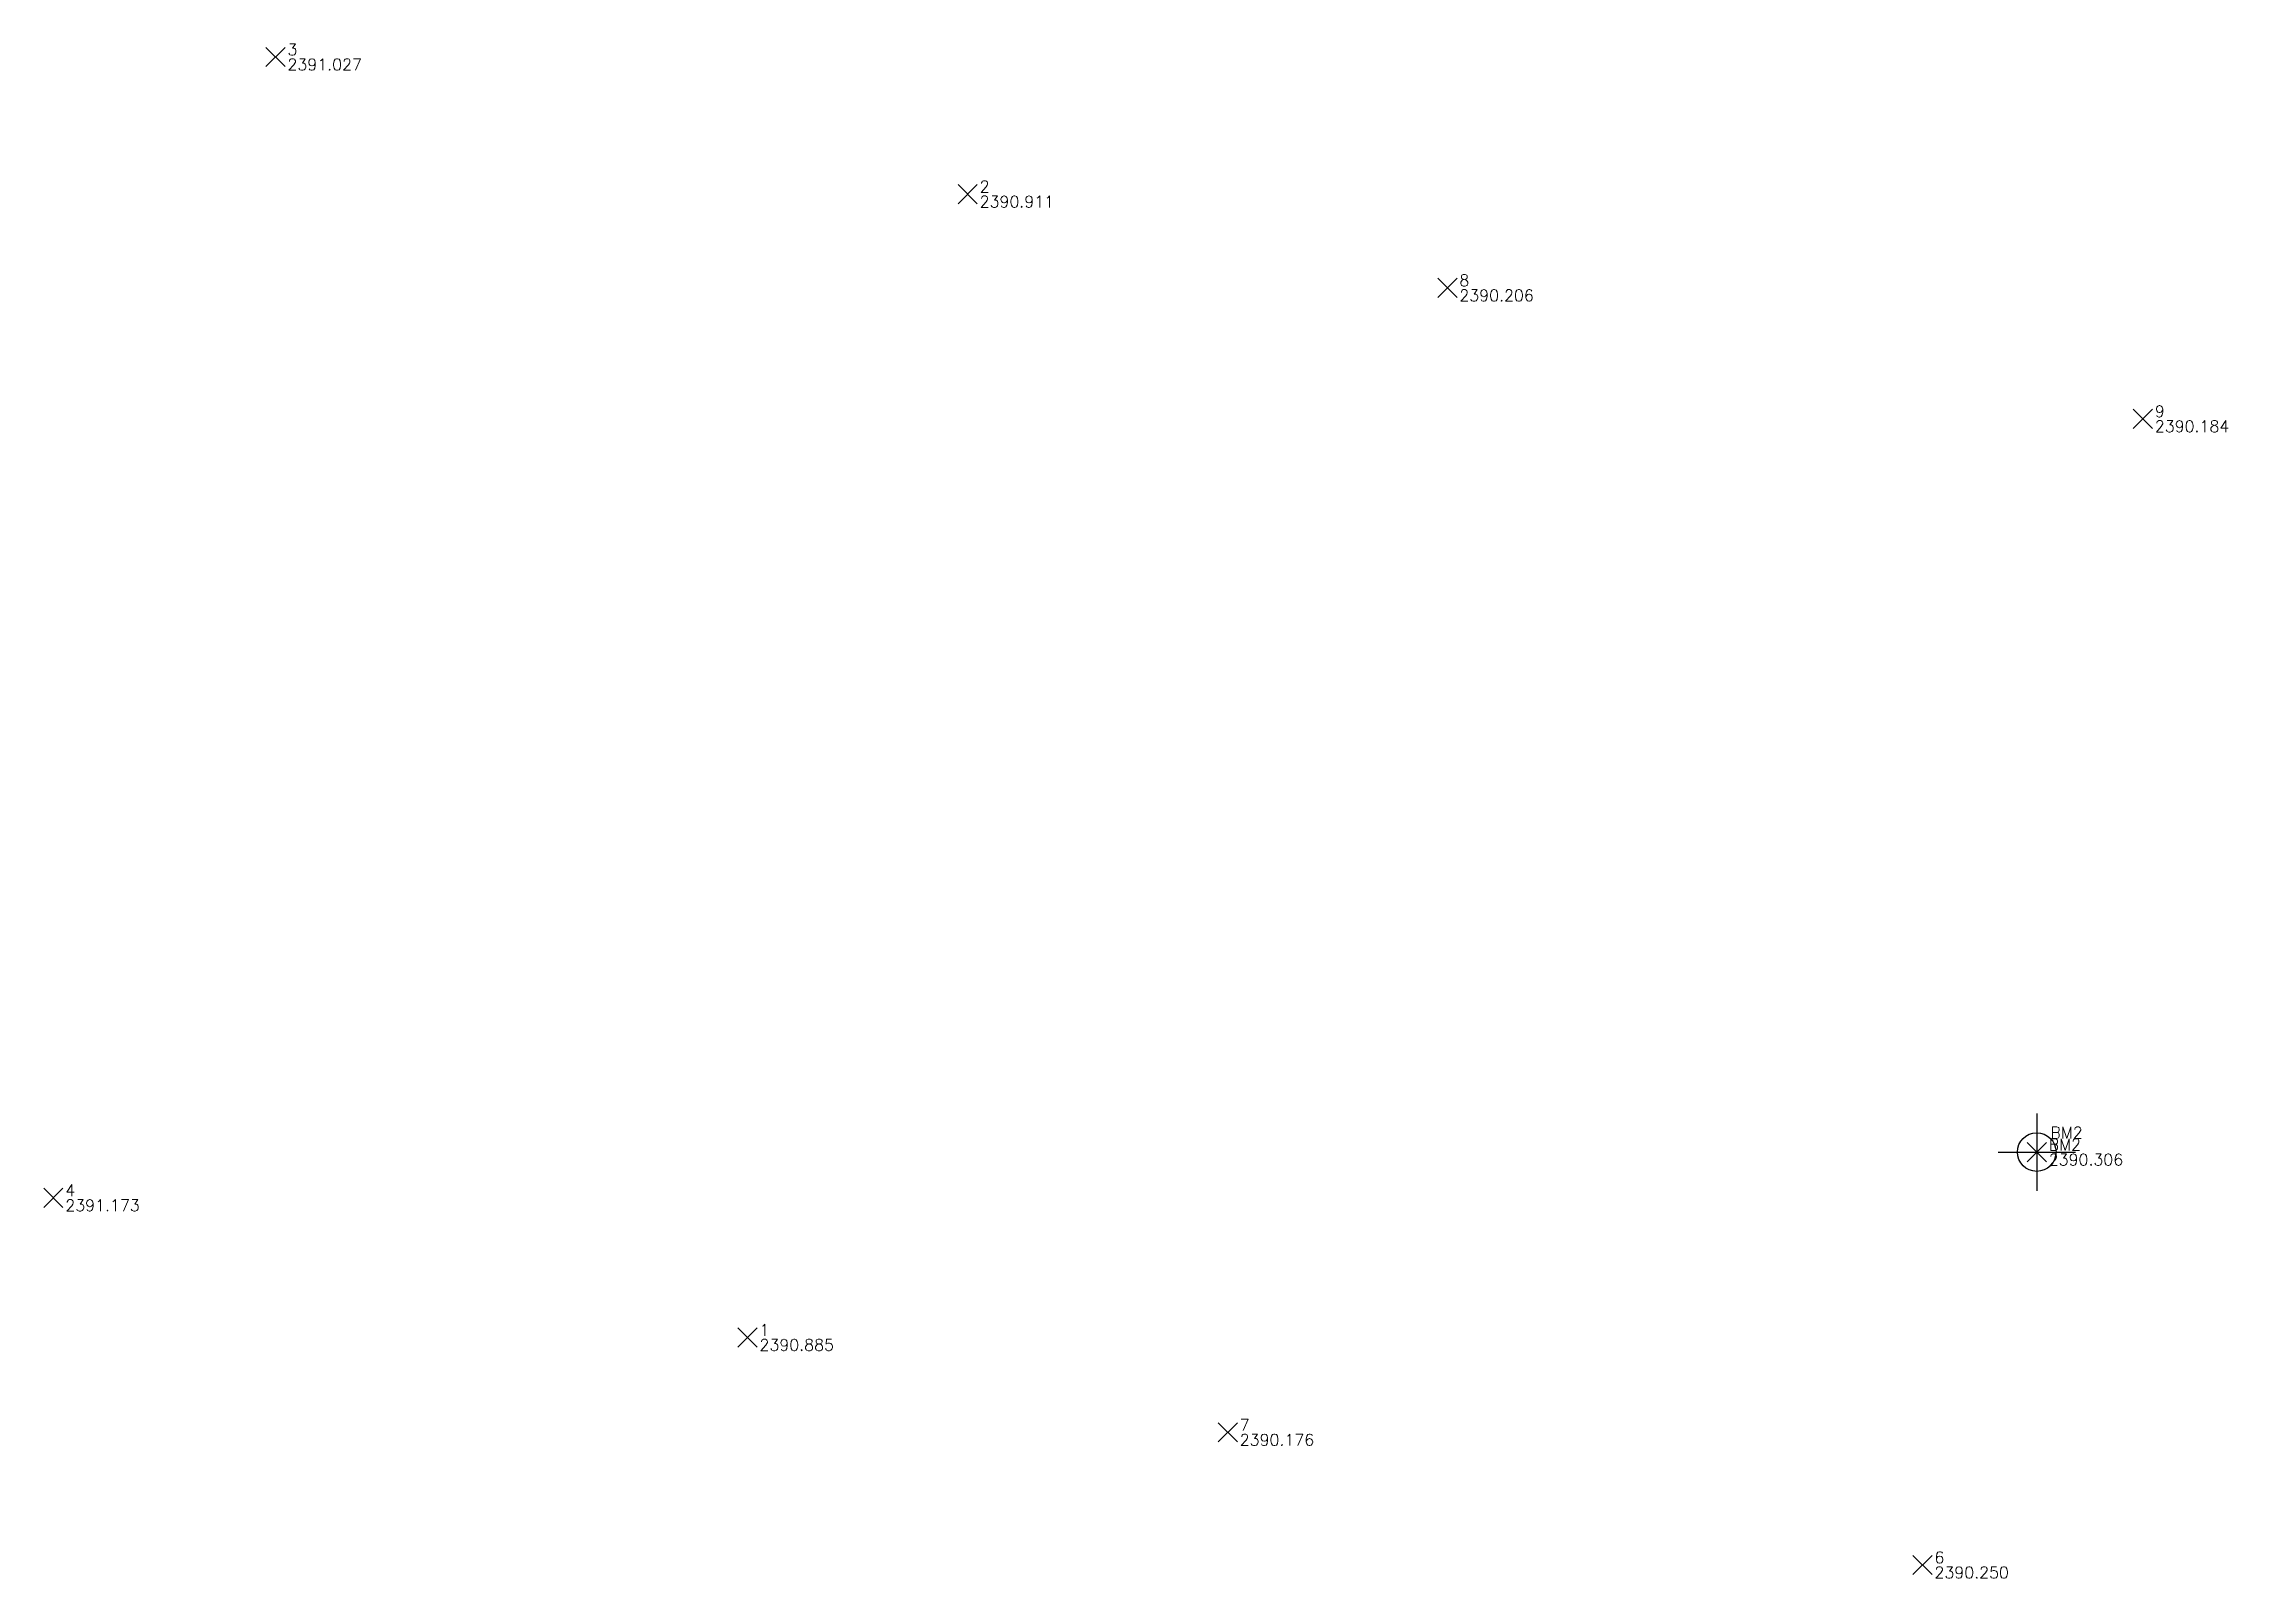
# Model space of a CAD drawing. Extents: x -109.5 to -52.9, y 9.5 to 49.2.
import ezdxf

# ---------------------------------------------------------------- set-up
doc = ezdxf.new("R2010")
doc.units = 0
doc.layers.get('0').update_dxf_attribs({"linetype": 'CONTINUOUS'})
for name, color, linetype in [('SPOTX', 7, 'CONTINUOUS'), ('STEXT', 7, 'CONTINUOUS'), ('STEXT3', 7, 'CONTINUOUS'), ('STN', 6, 'CONTINUOUS'), ('TEXT', 7, 'CONTINUOUS')]:
    doc.layers.add(name, color=color, linetype=linetype)
doc.styles.get("Standard").update_dxf_attribs({"font": 'txt.SHX', "bigfont": 'whgtxt.shx'})

# ---------------------------------------------------------------- blocks, each defined once
blk = doc.blocks.new('SPOTX')
for p, q in [((-0.5, -0.5), (0.5, 0.5)), ((0.5, -0.5), (-0.5, 0.5))]:
    blk.add_line(p, q)

msp = doc.modelspace()

# ---------------------------------------------------------------- linework, layer by layer
at = {"layer": 'STN'}
for points in [[(-57.907, 21.532, 2390.306), (-57.907, 19.532, 2390.306)], [(-58.907, 20.532, 2390.306), (-56.907, 20.532, 2390.306)]]:
    msp.add_polyline3d(points, dxfattribs=at)
msp.add_circle((-57.907, 20.532, 2390.306), 0.5, dxfattribs=at)

# ---------------------------------------------------------------- block references
at = {"layer": 'SPOTX', "xscale": 0.5, "yscale": 0.5, "zscale": 0.5}
for p in [(-103.528, 48.901, 2391.027), (-85.599, 45.35, 2390.911), (-73.173, 42.919, 2390.206), (-55.158, 39.529, 2390.184), (-57.907, 20.532, 2390.306), (-109.282, 19.345, 2391.173), (-91.301, 15.731, 2390.885), (-78.862, 13.272, 2390.176), (-60.866, 9.835, 2390.25)]:
    msp.add_blockref('SPOTX', p, dxfattribs=at)

# ---------------------------------------------------------------- texts
at = {"layer": 'STEXT'}
for s, p in [('3', (-103.218, 48.946, 2391.027)), ('2', (-85.289, 45.395, 2390.911)), ('8', (-72.863, 42.964, 2390.206)), ('9', (-54.848, 39.574, 2390.184)), ('BM2', (-57.597, 20.577, 2390.306)), ('4', (-108.972, 19.39, 2391.173)), ('1', (-90.991, 15.776, 2390.885)), ('7', (-78.552, 13.317, 2390.176)), ('6', (-60.556, 9.88, 2390.25))]:
    msp.add_text(s, height=0.3, dxfattribs=at).set_placement(p)
at = {"layer": 'STEXT3'}
for s, p in [('2391.027', (-103.218, 48.556, 2391.027)), ('2390.911', (-85.289, 45.005, 2390.911)), ('2390.206', (-72.863, 42.574, 2390.206)), ('2390.184', (-54.848, 39.184, 2390.184)), ('2390.306', (-57.597, 20.187, 2390.306)), ('2391.173', (-108.972, 19, 2391.173)), ('2390.885', (-90.991, 15.386, 2390.885)), ('2390.176', (-78.552, 12.927, 2390.176)), ('2390.250', (-60.556, 9.49, 2390.25))]:
    msp.add_text(s, height=0.3, dxfattribs=at).set_placement(p)
at = {"layer": 'TEXT'}
msp.add_text('BM2', height=0.3, dxfattribs=at).set_placement((-57.553447, 20.885553, 2390.306))

doc.saveas('drawing.dxf')
